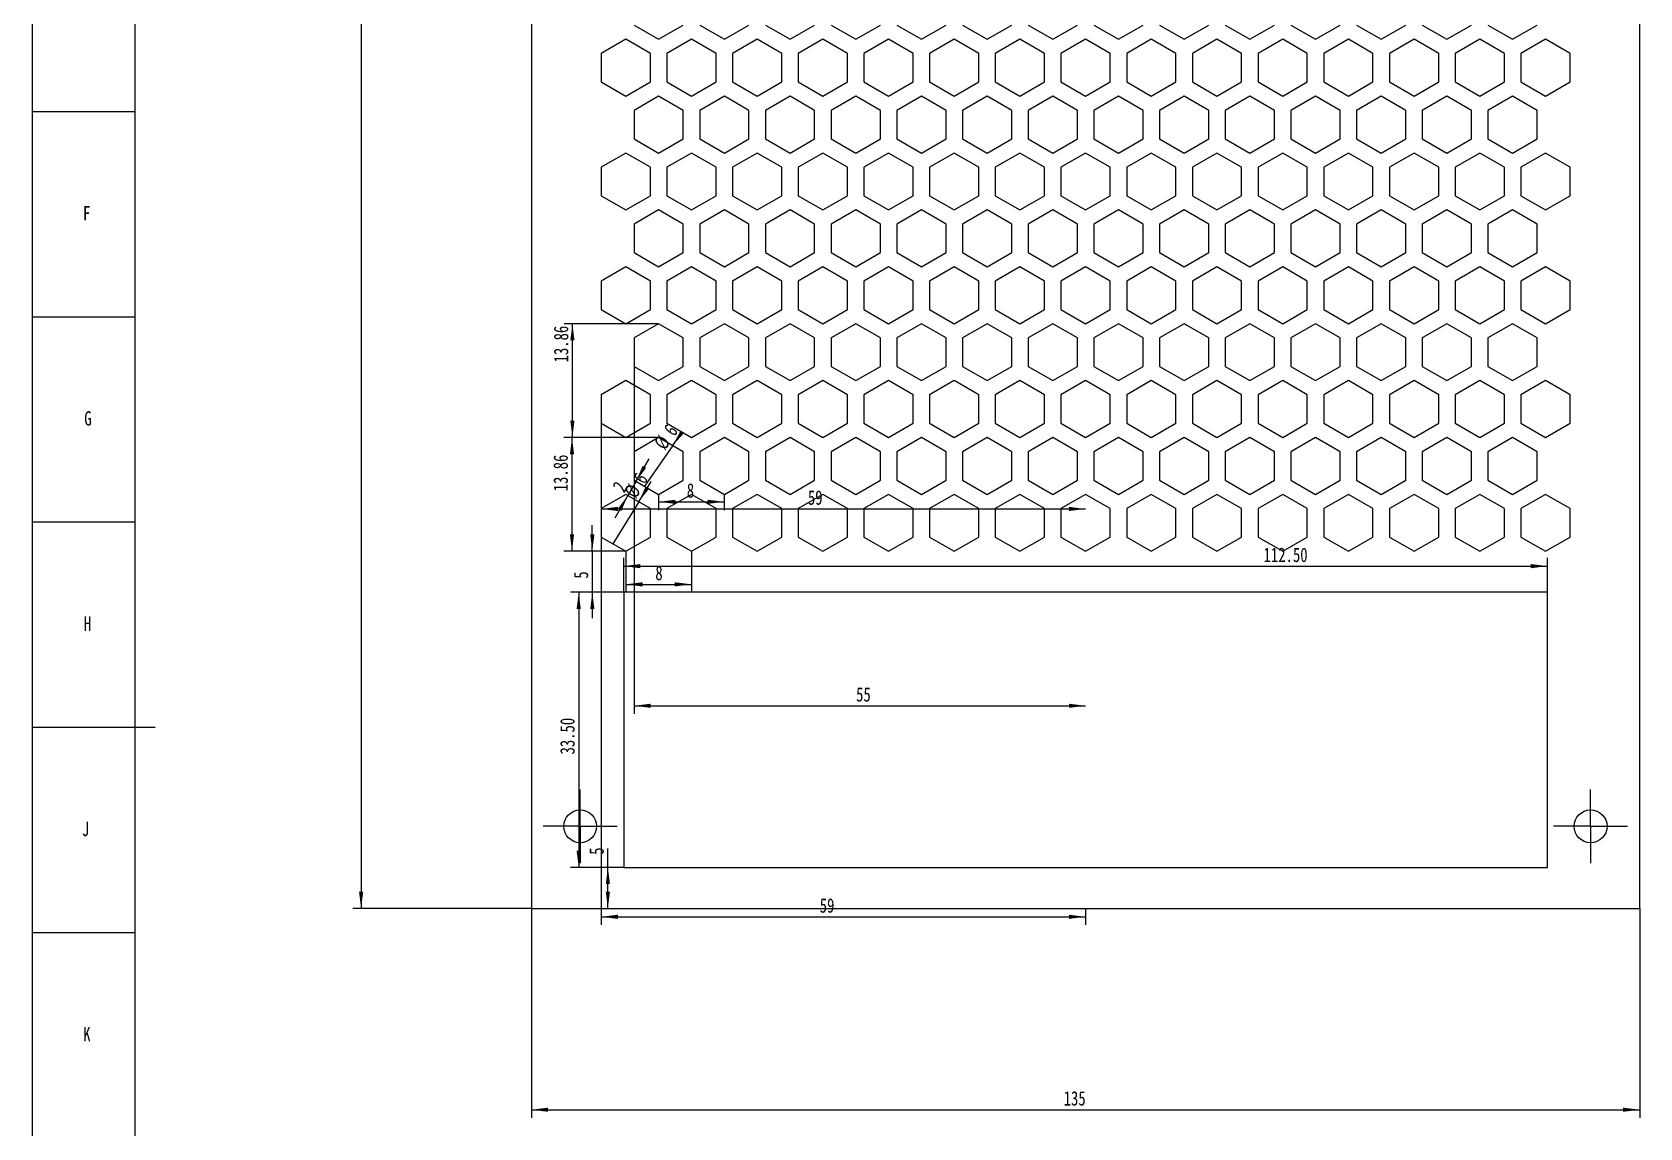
# Model space of a CAD drawing. Header units: millimetres. Extents: x 0 to 594, y 0 to 421.
# Drawn here: x 0 to 195.8, y 161.5 to 294.9 of the extents above; entities that cross this region are included whole.
import ezdxf

# ---------------------------------------------------------------- set-up
doc = ezdxf.new("R2010")
doc.units = ezdxf.units.MM
doc.header["$LTSCALE"] = 0.5
doc.linetypes.add('CENTERX2', pattern=[20.32, 12.7, -2.54, 2.54, -2.54])
for name, color, linetype in [('中心线', 1, 'CENTERX2'), ('尺寸线', 3, 'Continuous'), ('符号', 2, 'Continuous'), ('细实线', 4, 'Continuous')]:
    doc.layers.add(name, color=color, linetype=linetype)
doc.layers.add('粗实线', color=7, linetype='Continuous', lineweight=25)
doc.styles.add('SLDTEXTSTYLE1', font='HYSWLONGFANGSONG.TTF')
doc.dimstyles.new('SLDDIMSTYLE0', dxfattribs={"dimtxt": 1.75, "dimasz": 2.04, "dimexe": 0, "dimexo": 0.0625, "dimgap": 0.4375, "dimtad": 2, "dimrnd": 1e-09, "dimzin": 12, "dimdsep": 46, "dimtxsty": 'SLDTEXTSTYLE1', "dimsah": 1, "dimcen": 0.09, "dimadec": 0, "dimazin": 3, "dimtfac": 1, "dimtofl": 0, "dimtmove": 0, "dimatfit": 3, "dimfxl": 1, "dimfrac": 2, "dimtolj": 1, "dimtzin": 12, "dimarcsym": 0})
doc.dimstyles.new('SLDDIMSTYLE1', dxfattribs={"dimtxt": 1.75, "dimasz": 2.04, "dimexe": 0, "dimexo": 0.0625, "dimgap": 0.4375, "dimtad": 2, "dimrnd": 1e-09, "dimzin": 4, "dimdsep": 46, "dimtxsty": 'SLDTEXTSTYLE1', "dimsah": 1, "dimcen": 0.09, "dimadec": 0, "dimazin": 1, "dimtfac": 1, "dimtofl": 0, "dimtmove": 0, "dimatfit": 3, "dimfxl": 1, "dimfrac": 2, "dimtolj": 1, "dimtzin": 12, "dimarcsym": 0})
doc.dimstyles.new('SLDDIMSTYLE2', dxfattribs={"dimtxt": 1.75, "dimasz": 2.04, "dimexe": 0, "dimexo": 0.0625, "dimgap": 0.4375, "dimtad": 2, "dimrnd": 1e-09, "dimzin": 12, "dimdsep": 46, "dimtxsty": 'SLDTEXTSTYLE1', "dimblk1": 'NONE', "dimsah": 1, "dimcen": 0, "dimadec": 0, "dimazin": 3, "dimtfac": 1, "dimtmove": 0, "dimatfit": 3, "dimldrblk": 'NONE', "dimfxl": 1, "dimfrac": 2, "dimtolj": 1, "dimtzin": 12, "dimarcsym": 0})
doc.dimstyles.new('SLDDIMSTYLE3', dxfattribs={"dimtxt": 1.75, "dimasz": 2.04, "dimexe": 0, "dimexo": 0.0625, "dimgap": 0.4375, "dimtad": 2, "dimrnd": 1e-09, "dimzin": 12, "dimdsep": 46, "dimtxsty": 'SLDTEXTSTYLE1', "dimsah": 1, "dimcen": 0.09, "dimadec": 0, "dimazin": 3, "dimtfac": 1, "dimtmove": 0, "dimatfit": 0, "dimfxl": 1, "dimfrac": 2, "dimtolj": 1, "dimtzin": 12, "dimarcsym": 0})

# ---------------------------------------------------------------- blocks, each defined once
blk = doc.blocks.new('_D')
at = {"layer": '尺寸线'}
for p, q in [((60.8, 188.18), (60.8, 162.66)), ((195.8, 188.18), (195.8, 162.66)), ((60.8, 163.66), (195.8, 163.66))]:
    blk.add_line(p, q, dxfattribs=at)
for points in [[(60.8, 163.66), (62.84, 163.41), (62.84, 163.91)], [(195.8, 163.66), (193.76, 163.91), (193.76, 163.41)]]:
    blk.add_solid(points, dxfattribs=at)
at = {"layer": '尺寸线', "insert": (125.63, 165.92), "char_height": 1.75, "attachment_point": 1, "style": 'SLDTEXTSTYLE1'}
blk.add_mtext('135', dxfattribs=at)
blk = doc.blocks.new('_D_1')
at = {"layer": '尺寸线'}
for p, q in [((60.8, 388.18), (39.06, 388.18)), ((40.06, 388.18), (40.06, 188.18)), ((60.8, 188.18), (39.06, 188.18))]:
    blk.add_line(p, q, dxfattribs=at)
for points in [[(40.06, 388.18), (39.81, 386.14), (40.32, 386.14)], [(40.06, 188.18), (40.32, 190.22), (39.81, 190.22)]]:
    blk.add_solid(points, dxfattribs=at)
at = {"layer": '尺寸线', "insert": (37.81, 297.16), "char_height": 1.75, "attachment_point": 1, "rotation": 90, "style": 'SLDTEXTSTYLE1'}
blk.add_mtext('200', dxfattribs=at)
blk = doc.blocks.new('_D_2')
at = {"layer": '尺寸线'}
for p, q in [((72.05, 226.68), (72.05, 230.87)), ((72.05, 229.87), (184.55, 229.87)), ((184.55, 226.68), (184.55, 230.87))]:
    blk.add_line(p, q, dxfattribs=at)
for points in [[(72.05, 229.87), (74.09, 229.61), (74.09, 230.12)], [(184.55, 229.87), (182.51, 230.12), (182.51, 229.61)]]:
    blk.add_solid(points, dxfattribs=at)
at = {"layer": '尺寸线', "insert": (149.98, 232.12), "char_height": 1.75, "attachment_point": 1, "style": 'SLDTEXTSTYLE1'}
blk.add_mtext('112.50', dxfattribs=at)
blk = doc.blocks.new('_D_3')
at = {"layer": '尺寸线'}
for p, q in [((72.05, 226.68), (65.57, 226.68)), ((66.57, 226.68), (66.57, 193.18)), ((72.05, 193.18), (65.57, 193.18))]:
    blk.add_line(p, q, dxfattribs=at)
for points in [[(66.57, 226.68), (66.31, 224.64), (66.82, 224.64)], [(66.57, 193.18), (66.82, 195.22), (66.31, 195.22)]]:
    blk.add_solid(points, dxfattribs=at)
at = {"layer": '尺寸线', "insert": (64.31, 206.93), "char_height": 1.75, "attachment_point": 1, "rotation": 90, "style": 'SLDTEXTSTYLE1'}
blk.add_mtext('33.50', dxfattribs=at)
blk = doc.blocks.new('_D_4')
at = {"layer": '尺寸线'}
for p, q in [((70.12, 193.18), (70.12, 195.48)), ((72.05, 193.18), (69.12, 193.18)), ((70.12, 188.18), (70.12, 193.18))]:
    blk.add_line(p, q, dxfattribs=at)
for points in [[(70.12, 193.18), (69.86, 191.14), (70.37, 191.14)], [(70.12, 188.18), (70.37, 190.22), (69.86, 190.22)]]:
    blk.add_solid(points, dxfattribs=at)
at = {"layer": '尺寸线', "insert": (67.86, 194.71), "char_height": 1.75, "attachment_point": 1, "rotation": 90, "style": 'SLDTEXTSTYLE1'}
blk.add_mtext('5', dxfattribs=at)
blk = doc.blocks.new('_D_5')
at = {"layer": '尺寸线'}
for q in [(75.38, 240.16), (70.73, 232.59)]:
    blk.add_line((73.87, 237.7), q, dxfattribs=at)
blk.add_solid([(73.87, 237.7), (75.16, 239.31), (74.72, 239.57)], dxfattribs=at)
at = {"layer": '尺寸线', "char_height": 1.75, "attachment_point": 1, "rotation": 58.4342, "style": 'SLDTEXTSTYLE1'}
for s, insert in [('6', (73.1, 240.66)), ('%%c', (72.02, 238.91))]:
    blk.add_mtext(s, dxfattribs=dict(at, insert=insert))
blk = doc.blocks.new('_None')
blk = doc.blocks.new('_D_6')
at = {"layer": '尺寸线'}
blk.add_line((69.3, 236.83), (128.3, 236.83), dxfattribs=at)
for points in [[(69.3, 236.83), (71.34, 236.58), (71.34, 237.09)], [(128.3, 236.83), (126.26, 237.09), (126.26, 236.58)]]:
    blk.add_solid(points, dxfattribs=at)
at = {"layer": '尺寸线', "insert": (94.48, 239.09), "char_height": 1.75, "attachment_point": 1, "style": 'SLDTEXTSTYLE1'}
blk.add_mtext('59', dxfattribs=at)
blk = doc.blocks.new('_D_7')
at = {"layer": '尺寸线'}
for p, q in [((68.22, 231.68), (68.22, 234.86)), ((72.3, 231.68), (67.22, 231.68)), ((68.22, 231.68), (68.22, 226.68)), ((72.05, 226.68), (67.22, 226.68)), ((68.22, 226.68), (68.22, 223.51))]:
    blk.add_line(p, q, dxfattribs=at)
for points in [[(68.22, 231.68), (68.48, 233.72), (67.97, 233.72)], [(68.22, 226.68), (67.97, 224.64), (68.48, 224.64)]]:
    blk.add_solid(points, dxfattribs=at)
at = {"layer": '尺寸线', "insert": (65.97, 228.34), "char_height": 1.75, "attachment_point": 1, "rotation": 90, "style": 'SLDTEXTSTYLE1'}
blk.add_mtext('5', dxfattribs=at)
blk = doc.blocks.new('_D_8')
at = {"layer": '尺寸线'}
for p, q in [((72.3, 231.68), (72.3, 226.65)), ((80.3, 231.68), (80.3, 226.65)), ((72.3, 227.65), (80.3, 227.65))]:
    blk.add_line(p, q, dxfattribs=at)
for points in [[(72.3, 227.65), (74.34, 227.39), (74.34, 227.9)], [(80.3, 227.65), (78.26, 227.9), (78.26, 227.39)]]:
    blk.add_solid(points, dxfattribs=at)
at = {"layer": '尺寸线', "insert": (75.9, 229.9), "char_height": 1.75, "attachment_point": 1, "style": 'SLDTEXTSTYLE1'}
blk.add_mtext('8', dxfattribs=at)
blk = doc.blocks.new('_D_9')
at = {"layer": '尺寸线'}
for p, q in [((69.3, 247.27), (69.3, 186.16)), ((128.3, 188.18), (128.3, 186.16)), ((69.3, 187.16), (128.3, 187.16))]:
    blk.add_line(p, q, dxfattribs=at)
for points in [[(69.3, 187.16), (71.34, 186.9), (71.34, 187.41)], [(128.3, 187.16), (126.26, 187.41), (126.26, 186.9)]]:
    blk.add_solid(points, dxfattribs=at)
at = {"layer": '尺寸线', "insert": (95.92, 189.41), "char_height": 1.75, "attachment_point": 1, "style": 'SLDTEXTSTYLE1'}
blk.add_mtext('59', dxfattribs=at)
blk = doc.blocks.new('_D_10')
at = {"layer": '尺寸线'}
for p, q in [((72.3, 245.54), (64.75, 245.54)), ((65.75, 231.68), (65.75, 245.54)), ((72.3, 231.68), (64.75, 231.68))]:
    blk.add_line(p, q, dxfattribs=at)
for points in [[(65.75, 245.54), (65.49, 243.5), (66, 243.5)], [(65.75, 231.68), (66, 233.72), (65.49, 233.72)]]:
    blk.add_solid(points, dxfattribs=at)
at = {"layer": '尺寸线', "insert": (63.49, 238.98), "char_height": 1.75, "attachment_point": 1, "rotation": 90, "style": 'SLDTEXTSTYLE1'}
blk.add_mtext('13.86', dxfattribs=at)
blk = doc.blocks.new('_D_11')
at = {"layer": '尺寸线'}
for q in [(79.01, 245.97), (74.59, 239.61)]:
    blk.add_line((78.01, 244.54), q, dxfattribs=at)
blk.add_solid([(78.01, 244.54), (79.39, 246.07), (78.97, 246.36)], dxfattribs=at)
at = {"layer": '尺寸线', "char_height": 1.75, "attachment_point": 1, "rotation": 55.207, "style": 'SLDTEXTSTYLE1'}
for s, insert in [('6', (76.79, 246.57)), ('%%c', (75.61, 244.89))]:
    blk.add_mtext(s, dxfattribs=dict(at, insert=insert))
blk = doc.blocks.new('_D_12')
at = {"layer": '尺寸线'}
for p, q in [((73.55, 240.2), (75.14, 242.95)), ((73.55, 240.2), (72.55, 238.47)), ((72.55, 238.47), (70.97, 235.72))]:
    blk.add_line(p, q, dxfattribs=at)
for points in [[(73.55, 240.2), (74.79, 241.84), (74.35, 242.09)], [(72.55, 238.47), (71.31, 236.83), (71.75, 236.57)]]:
    blk.add_solid(points, dxfattribs=at)
at = {"layer": '尺寸线', "insert": (70.59, 239.58), "char_height": 1.75, "attachment_point": 1, "rotation": 60, "style": 'SLDTEXTSTYLE1'}
blk.add_mtext('2', dxfattribs=at)
blk = doc.blocks.new('_D_13')
at = {"layer": '尺寸线'}
for p, q in [((73.3, 254.2), (73.3, 211.86)), ((73.3, 212.86), (128.3, 212.86))]:
    blk.add_line(p, q, dxfattribs=at)
for points in [[(73.3, 212.86), (75.34, 212.61), (75.34, 213.11)], [(128.3, 212.86), (126.26, 213.11), (126.26, 212.61)]]:
    blk.add_solid(points, dxfattribs=at)
at = {"layer": '尺寸线', "insert": (100.35, 215.12), "char_height": 1.75, "attachment_point": 1, "style": 'SLDTEXTSTYLE1'}
blk.add_mtext('55', dxfattribs=at)
blk = doc.blocks.new('_D_14')
at = {"layer": '尺寸线'}
for p, q in [((76.3, 259.39), (64.8, 259.39)), ((65.8, 245.54), (65.8, 259.39)), ((76.3, 245.54), (64.8, 245.54))]:
    blk.add_line(p, q, dxfattribs=at)
for points in [[(65.8, 259.39), (65.54, 257.35), (66.05, 257.35)], [(65.8, 245.54), (66.05, 247.58), (65.54, 247.58)]]:
    blk.add_solid(points, dxfattribs=at)
at = {"layer": '尺寸线', "insert": (63.54, 254.68), "char_height": 1.75, "attachment_point": 1, "rotation": 90, "style": 'SLDTEXTSTYLE1'}
blk.add_mtext('13.86', dxfattribs=at)
blk = doc.blocks.new('_D_15')
at = {"layer": '尺寸线'}
for p, q in [((76.3, 238.61), (76.3, 236.7)), ((76.3, 237.7), (84.3, 237.7)), ((84.3, 238.61), (84.3, 236.7))]:
    blk.add_line(p, q, dxfattribs=at)
for points in [[(76.3, 237.7), (78.34, 237.45), (78.34, 237.95)], [(84.3, 237.7), (82.26, 237.95), (82.26, 237.45)]]:
    blk.add_solid(points, dxfattribs=at)
at = {"layer": '尺寸线', "insert": (79.73, 239.96), "char_height": 1.75, "attachment_point": 1, "style": 'SLDTEXTSTYLE1'}
blk.add_mtext('8', dxfattribs=at)
blk = doc.blocks.new('SW_CENTERMARKSYMBOL_0')
at = {"layer": '中心线', "color": 0}
for p, q in [((0, 2.5), (0, 4.5)), ((0, 0), (0, 2.5)), ((-2.5, 0), (-4.5, 0)), ((0, 0), (-2.5, 0)), ((0, 0), (0, -2.5)), ((0, 0), (2.5, 0)), ((2.5, 0), (4.5, 0)), ((0, -2.5), (0, -4.5))]:
    blk.add_line(p, q, dxfattribs=at)
blk = doc.blocks.new('SW_CENTERMARKSYMBOL_1')
at = {"layer": '中心线', "color": 0}
for p, q in [((0, 2.5), (0, 4.5)), ((0, 0), (0, 2.5)), ((-2.5, 0), (-4.5, 0)), ((0, 0), (-2.5, 0)), ((0, 0), (0, -2.5)), ((0, 0), (2.5, 0)), ((2.5, 0), (4.5, 0)), ((0, -2.5), (0, -4.5))]:
    blk.add_line(p, q, dxfattribs=at)

msp = doc.modelspace()

# ---------------------------------------------------------------- linework, layer by layer
at = {"layer": '粗实线'}
for p, q in [((60.803, 388.182), (60.803, 188.182)), ((195.803, 188.182), (195.803, 388.182)), ((73.303, 295.768), (76.303, 294.036)), ((76.303, 294.036), (79.303, 295.768)), ((81.303, 295.768), (84.303, 294.036)), ((84.303, 294.036), (87.303, 295.768)), ((89.303, 295.768), (92.303, 294.036)), ((92.303, 294.036), (95.303, 295.768)), ((97.303, 295.768), (100.303, 294.036)), ((100.303, 294.036), (103.303, 295.768)), ((105.303, 295.768), (108.303, 294.036)), ((108.303, 294.036), (111.303, 295.768)), ((113.303, 295.768), (116.303, 294.036)), ((116.303, 294.036), (119.303, 295.768)), ((121.303, 295.768), (124.303, 294.036)), ((124.303, 294.036), (127.303, 295.768)), ((129.303, 295.768), (132.303, 294.036)), ((132.303, 294.036), (135.303, 295.768)), ((137.303, 295.768), (140.303, 294.036)), ((140.303, 294.036), (143.303, 295.768)), ((145.303, 295.768), (148.303, 294.036)), ((148.303, 294.036), (151.303, 295.768)), ((153.303, 295.768), (156.303, 294.036)), ((156.303, 294.036), (159.303, 295.768)), ((161.303, 295.768), (164.303, 294.036)), ((164.303, 294.036), (167.303, 295.768)), ((169.303, 295.768), (172.303, 294.036)), ((172.303, 294.036), (175.303, 295.768)), ((177.303, 295.768), (180.303, 294.036)), ((180.303, 294.036), (183.303, 295.768)), ((72.303, 294.036), (69.303, 292.304)), ((75.303, 292.304), (72.303, 294.036)), ((80.303, 294.036), (77.303, 292.304)), ((83.303, 292.304), (80.303, 294.036)), ((88.303, 294.036), (85.303, 292.304)), ((91.303, 292.304), (88.303, 294.036)), ((96.303, 294.036), (93.303, 292.304)), ((99.303, 292.304), (96.303, 294.036)), ((104.303, 294.036), (101.303, 292.304)), ((107.303, 292.304), (104.303, 294.036)), ((112.303, 294.036), (109.303, 292.304)), ((115.303, 292.304), (112.303, 294.036)), ((120.303, 294.036), (117.303, 292.304)), ((123.303, 292.304), (120.303, 294.036)), ((128.303, 294.036), (125.303, 292.304)), ((131.303, 292.304), (128.303, 294.036)), ((136.303, 294.036), (133.303, 292.304)), ((139.303, 292.304), (136.303, 294.036)), ((144.303, 294.036), (141.303, 292.304)), ((147.303, 292.304), (144.303, 294.036)), ((152.303, 294.036), (149.303, 292.304)), ((155.303, 292.304), (152.303, 294.036)), ((160.303, 294.036), (157.303, 292.304)), ((163.303, 292.304), (160.303, 294.036)), ((168.303, 294.036), (165.303, 292.304)), ((171.303, 292.304), (168.303, 294.036)), ((176.303, 294.036), (173.303, 292.304)), ((179.303, 292.304), (176.303, 294.036)), ((184.303, 294.036), (181.303, 292.304)), ((187.303, 292.304), (184.303, 294.036)), ((69.303, 292.304), (69.303, 288.84)), ((75.303, 288.84), (75.303, 292.304)), ((77.303, 292.304), (77.303, 288.84)), ((83.303, 288.84), (83.303, 292.304)), ((85.303, 292.304), (85.303, 288.84)), ((91.303, 288.84), (91.303, 292.304)), ((93.303, 292.304), (93.303, 288.84)), ((99.303, 288.84), (99.303, 292.304)), ((101.303, 292.304), (101.303, 288.84)), ((107.303, 288.84), (107.303, 292.304)), ((109.303, 292.304), (109.303, 288.84)), ((115.303, 288.84), (115.303, 292.304)), ((117.303, 292.304), (117.303, 288.84)), ((123.303, 288.84), (123.303, 292.304)), ((125.303, 292.304), (125.303, 288.84)), ((131.303, 288.84), (131.303, 292.304)), ((133.303, 292.304), (133.303, 288.84)), ((139.303, 288.84), (139.303, 292.304)), ((141.303, 292.304), (141.303, 288.84)), ((147.303, 288.84), (147.303, 292.304)), ((149.303, 292.304), (149.303, 288.84)), ((155.303, 288.84), (155.303, 292.304)), ((157.303, 292.304), (157.303, 288.84)), ((163.303, 288.84), (163.303, 292.304)), ((165.303, 292.304), (165.303, 288.84)), ((171.303, 288.84), (171.303, 292.304)), ((173.303, 292.304), (173.303, 288.84)), ((179.303, 288.84), (179.303, 292.304)), ((181.303, 292.304), (181.303, 288.84)), ((187.303, 288.84), (187.303, 292.304)), ((69.303, 288.84), (72.303, 287.108)), ((72.303, 287.108), (75.303, 288.84)), ((77.303, 288.84), (80.303, 287.108)), ((80.303, 287.108), (83.303, 288.84)), ((85.303, 288.84), (88.303, 287.108)), ((88.303, 287.108), (91.303, 288.84)), ((93.303, 288.84), (96.303, 287.108)), ((96.303, 287.108), (99.303, 288.84)), ((101.303, 288.84), (104.303, 287.108)), ((104.303, 287.108), (107.303, 288.84)), ((109.303, 288.84), (112.303, 287.108)), ((112.303, 287.108), (115.303, 288.84)), ((117.303, 288.84), (120.303, 287.108)), ((120.303, 287.108), (123.303, 288.84)), ((125.303, 288.84), (128.303, 287.108)), ((128.303, 287.108), (131.303, 288.84)), ((133.303, 288.84), (136.303, 287.108)), ((136.303, 287.108), (139.303, 288.84)), ((141.303, 288.84), (144.303, 287.108)), ((144.303, 287.108), (147.303, 288.84)), ((149.303, 288.84), (152.303, 287.108)), ((152.303, 287.108), (155.303, 288.84)), ((157.303, 288.84), (160.303, 287.108)), ((160.303, 287.108), (163.303, 288.84)), ((165.303, 288.84), (168.303, 287.108)), ((168.303, 287.108), (171.303, 288.84)), ((173.303, 288.84), (176.303, 287.108)), ((176.303, 287.108), (179.303, 288.84)), ((181.303, 288.84), (184.303, 287.108)), ((184.303, 287.108), (187.303, 288.84)), ((76.303, 287.108), (73.303, 285.375)), ((79.303, 285.375), (76.303, 287.108)), ((84.303, 287.108), (81.303, 285.375)), ((87.303, 285.375), (84.303, 287.108)), ((92.303, 287.108), (89.303, 285.375)), ((95.303, 285.375), (92.303, 287.108)), ((100.303, 287.108), (97.303, 285.375)), ((103.303, 285.375), (100.303, 287.108)), ((108.303, 287.108), (105.303, 285.375)), ((111.303, 285.375), (108.303, 287.108)), ((116.303, 287.108), (113.303, 285.375)), ((119.303, 285.375), (116.303, 287.108)), ((124.303, 287.108), (121.303, 285.375)), ((127.303, 285.375), (124.303, 287.108)), ((132.303, 287.108), (129.303, 285.375)), ((135.303, 285.375), (132.303, 287.108)), ((140.303, 287.108), (137.303, 285.375)), ((143.303, 285.375), (140.303, 287.108)), ((148.303, 287.108), (145.303, 285.375)), ((151.303, 285.375), (148.303, 287.108)), ((156.303, 287.108), (153.303, 285.375)), ((159.303, 285.375), (156.303, 287.108)), ((164.303, 287.108), (161.303, 285.375)), ((167.303, 285.375), (164.303, 287.108)), ((172.303, 287.108), (169.303, 285.375)), ((175.303, 285.375), (172.303, 287.108)), ((180.303, 287.108), (177.303, 285.375)), ((183.303, 285.375), (180.303, 287.108)), ((73.303, 285.375), (73.303, 281.911)), ((79.303, 281.911), (79.303, 285.375)), ((81.303, 285.375), (81.303, 281.911)), ((87.303, 281.911), (87.303, 285.375)), ((89.303, 285.375), (89.303, 281.911)), ((95.303, 281.911), (95.303, 285.375)), ((97.303, 285.375), (97.303, 281.911)), ((103.303, 281.911), (103.303, 285.375)), ((105.303, 285.375), (105.303, 281.911)), ((111.303, 281.911), (111.303, 285.375)), ((113.303, 285.375), (113.303, 281.911)), ((119.303, 281.911), (119.303, 285.375)), ((121.303, 285.375), (121.303, 281.911)), ((127.303, 281.911), (127.303, 285.375)), ((129.303, 285.375), (129.303, 281.911)), ((135.303, 281.911), (135.303, 285.375)), ((137.303, 285.375), (137.303, 281.911)), ((143.303, 281.911), (143.303, 285.375)), ((145.303, 285.375), (145.303, 281.911)), ((151.303, 281.911), (151.303, 285.375)), ((153.303, 285.375), (153.303, 281.911)), ((159.303, 281.911), (159.303, 285.375)), ((161.303, 285.375), (161.303, 281.911)), ((167.303, 281.911), (167.303, 285.375)), ((169.303, 285.375), (169.303, 281.911)), ((175.303, 281.911), (175.303, 285.375)), ((177.303, 285.375), (177.303, 281.911)), ((183.303, 281.911), (183.303, 285.375)), ((72.303, 280.179), (69.303, 278.447)), ((75.303, 278.447), (72.303, 280.179)), ((73.303, 281.911), (76.303, 280.179)), ((76.303, 280.179), (79.303, 281.911)), ((80.303, 280.179), (77.303, 278.447)), ((83.303, 278.447), (80.303, 280.179)), ((81.303, 281.911), (84.303, 280.179)), ((84.303, 280.179), (87.303, 281.911)), ((88.303, 280.179), (85.303, 278.447)), ((91.303, 278.447), (88.303, 280.179)), ((89.303, 281.911), (92.303, 280.179)), ((92.303, 280.179), (95.303, 281.911)), ((96.303, 280.179), (93.303, 278.447)), ((99.303, 278.447), (96.303, 280.179)), ((97.303, 281.911), (100.303, 280.179)), ((100.303, 280.179), (103.303, 281.911)), ((104.303, 280.179), (101.303, 278.447)), ((107.303, 278.447), (104.303, 280.179)), ((105.303, 281.911), (108.303, 280.179)), ((108.303, 280.179), (111.303, 281.911)), ((112.303, 280.179), (109.303, 278.447)), ((115.303, 278.447), (112.303, 280.179)), ((113.303, 281.911), (116.303, 280.179)), ((116.303, 280.179), (119.303, 281.911)), ((120.303, 280.179), (117.303, 278.447)), ((123.303, 278.447), (120.303, 280.179)), ((121.303, 281.911), (124.303, 280.179)), ((124.303, 280.179), (127.303, 281.911)), ((128.303, 280.179), (125.303, 278.447)), ((131.303, 278.447), (128.303, 280.179)), ((129.303, 281.911), (132.303, 280.179)), ((132.303, 280.179), (135.303, 281.911)), ((136.303, 280.179), (133.303, 278.447)), ((139.303, 278.447), (136.303, 280.179)), ((137.303, 281.911), (140.303, 280.179)), ((140.303, 280.179), (143.303, 281.911)), ((144.303, 280.179), (141.303, 278.447)), ((147.303, 278.447), (144.303, 280.179)), ((145.303, 281.911), (148.303, 280.179)), ((148.303, 280.179), (151.303, 281.911)), ((152.303, 280.179), (149.303, 278.447)), ((155.303, 278.447), (152.303, 280.179)), ((153.303, 281.911), (156.303, 280.179)), ((156.303, 280.179), (159.303, 281.911)), ((160.303, 280.179), (157.303, 278.447)), ((163.303, 278.447), (160.303, 280.179)), ((161.303, 281.911), (164.303, 280.179)), ((164.303, 280.179), (167.303, 281.911)), ((168.303, 280.179), (165.303, 278.447)), ((171.303, 278.447), (168.303, 280.179)), ((169.303, 281.911), (172.303, 280.179)), ((172.303, 280.179), (175.303, 281.911)), ((176.303, 280.179), (173.303, 278.447)), ((179.303, 278.447), (176.303, 280.179)), ((177.303, 281.911), (180.303, 280.179)), ((180.303, 280.179), (183.303, 281.911)), ((184.303, 280.179), (181.303, 278.447)), ((187.303, 278.447), (184.303, 280.179)), ((69.303, 278.447), (69.303, 274.983)), ((75.303, 274.983), (75.303, 278.447)), ((77.303, 278.447), (77.303, 274.983)), ((83.303, 274.983), (83.303, 278.447)), ((85.303, 278.447), (85.303, 274.983)), ((91.303, 274.983), (91.303, 278.447)), ((93.303, 278.447), (93.303, 274.983)), ((99.303, 274.983), (99.303, 278.447)), ((101.303, 278.447), (101.303, 274.983)), ((107.303, 274.983), (107.303, 278.447)), ((109.303, 278.447), (109.303, 274.983)), ((115.303, 274.983), (115.303, 278.447)), ((117.303, 278.447), (117.303, 274.983)), ((123.303, 274.983), (123.303, 278.447)), ((125.303, 278.447), (125.303, 274.983)), ((131.303, 274.983), (131.303, 278.447)), ((133.303, 278.447), (133.303, 274.983)), ((139.303, 274.983), (139.303, 278.447)), ((141.303, 278.447), (141.303, 274.983)), ((147.303, 274.983), (147.303, 278.447)), ((149.303, 278.447), (149.303, 274.983)), ((155.303, 274.983), (155.303, 278.447)), ((157.303, 278.447), (157.303, 274.983)), ((163.303, 274.983), (163.303, 278.447)), ((165.303, 278.447), (165.303, 274.983)), ((171.303, 274.983), (171.303, 278.447)), ((173.303, 278.447), (173.303, 274.983)), ((179.303, 274.983), (179.303, 278.447)), ((181.303, 278.447), (181.303, 274.983)), ((187.303, 274.983), (187.303, 278.447)), ((69.303, 274.983), (72.303, 273.251)), ((72.303, 273.251), (75.303, 274.983)), ((77.303, 274.983), (80.303, 273.251)), ((80.303, 273.251), (83.303, 274.983)), ((85.303, 274.983), (88.303, 273.251)), ((88.303, 273.251), (91.303, 274.983)), ((93.303, 274.983), (96.303, 273.251)), ((96.303, 273.251), (99.303, 274.983)), ((101.303, 274.983), (104.303, 273.251)), ((104.303, 273.251), (107.303, 274.983)), ((109.303, 274.983), (112.303, 273.251)), ((112.303, 273.251), (115.303, 274.983)), ((117.303, 274.983), (120.303, 273.251)), ((120.303, 273.251), (123.303, 274.983)), ((125.303, 274.983), (128.303, 273.251)), ((128.303, 273.251), (131.303, 274.983)), ((133.303, 274.983), (136.303, 273.251)), ((136.303, 273.251), (139.303, 274.983)), ((141.303, 274.983), (144.303, 273.251)), ((144.303, 273.251), (147.303, 274.983)), ((149.303, 274.983), (152.303, 273.251)), ((152.303, 273.251), (155.303, 274.983)), ((157.303, 274.983), (160.303, 273.251)), ((160.303, 273.251), (163.303, 274.983)), ((165.303, 274.983), (168.303, 273.251)), ((168.303, 273.251), (171.303, 274.983)), ((173.303, 274.983), (176.303, 273.251)), ((176.303, 273.251), (179.303, 274.983)), ((181.303, 274.983), (184.303, 273.251)), ((184.303, 273.251), (187.303, 274.983)), ((76.303, 273.251), (73.303, 271.519)), ((79.303, 271.519), (76.303, 273.251)), ((84.303, 273.251), (81.303, 271.519)), ((87.303, 271.519), (84.303, 273.251)), ((92.303, 273.251), (89.303, 271.519)), ((95.303, 271.519), (92.303, 273.251)), ((100.303, 273.251), (97.303, 271.519)), ((103.303, 271.519), (100.303, 273.251)), ((108.303, 273.251), (105.303, 271.519)), ((111.303, 271.519), (108.303, 273.251)), ((116.303, 273.251), (113.303, 271.519)), ((119.303, 271.519), (116.303, 273.251)), ((124.303, 273.251), (121.303, 271.519)), ((127.303, 271.519), (124.303, 273.251)), ((132.303, 273.251), (129.303, 271.519)), ((135.303, 271.519), (132.303, 273.251)), ((140.303, 273.251), (137.303, 271.519)), ((143.303, 271.519), (140.303, 273.251)), ((148.303, 273.251), (145.303, 271.519)), ((151.303, 271.519), (148.303, 273.251)), ((156.303, 273.251), (153.303, 271.519)), ((159.303, 271.519), (156.303, 273.251)), ((164.303, 273.251), (161.303, 271.519)), ((167.303, 271.519), (164.303, 273.251)), ((172.303, 273.251), (169.303, 271.519)), ((175.303, 271.519), (172.303, 273.251)), ((180.303, 273.251), (177.303, 271.519)), ((183.303, 271.519), (180.303, 273.251)), ((73.303, 271.519), (73.303, 268.055)), ((79.303, 268.055), (79.303, 271.519)), ((81.303, 271.519), (81.303, 268.055)), ((87.303, 268.055), (87.303, 271.519)), ((89.303, 271.519), (89.303, 268.055)), ((95.303, 268.055), (95.303, 271.519)), ((97.303, 271.519), (97.303, 268.055)), ((103.303, 268.055), (103.303, 271.519)), ((105.303, 271.519), (105.303, 268.055)), ((111.303, 268.055), (111.303, 271.519)), ((113.303, 271.519), (113.303, 268.055)), ((119.303, 268.055), (119.303, 271.519)), ((121.303, 271.519), (121.303, 268.055)), ((127.303, 268.055), (127.303, 271.519)), ((129.303, 271.519), (129.303, 268.055)), ((135.303, 268.055), (135.303, 271.519)), ((137.303, 271.519), (137.303, 268.055)), ((143.303, 268.055), (143.303, 271.519)), ((145.303, 271.519), (145.303, 268.055)), ((151.303, 268.055), (151.303, 271.519)), ((153.303, 271.519), (153.303, 268.055)), ((159.303, 268.055), (159.303, 271.519)), ((161.303, 271.519), (161.303, 268.055)), ((167.303, 268.055), (167.303, 271.519)), ((169.303, 271.519), (169.303, 268.055)), ((175.303, 268.055), (175.303, 271.519)), ((177.303, 271.519), (177.303, 268.055)), ((183.303, 268.055), (183.303, 271.519)), ((72.303, 266.323), (69.303, 264.591)), ((75.303, 264.591), (72.303, 266.323)), ((73.303, 268.055), (76.303, 266.323)), ((76.303, 266.323), (79.303, 268.055)), ((80.303, 266.323), (77.303, 264.591)), ((83.303, 264.591), (80.303, 266.323)), ((81.303, 268.055), (84.303, 266.323)), ((84.303, 266.323), (87.303, 268.055)), ((88.303, 266.323), (85.303, 264.591)), ((91.303, 264.591), (88.303, 266.323)), ((89.303, 268.055), (92.303, 266.323)), ((92.303, 266.323), (95.303, 268.055)), ((96.303, 266.323), (93.303, 264.591)), ((99.303, 264.591), (96.303, 266.323)), ((97.303, 268.055), (100.303, 266.323)), ((100.303, 266.323), (103.303, 268.055)), ((104.303, 266.323), (101.303, 264.591)), ((107.303, 264.591), (104.303, 266.323)), ((105.303, 268.055), (108.303, 266.323)), ((108.303, 266.323), (111.303, 268.055)), ((112.303, 266.323), (109.303, 264.591)), ((115.303, 264.591), (112.303, 266.323)), ((113.303, 268.055), (116.303, 266.323)), ((116.303, 266.323), (119.303, 268.055)), ((120.303, 266.323), (117.303, 264.591)), ((123.303, 264.591), (120.303, 266.323)), ((121.303, 268.055), (124.303, 266.323)), ((124.303, 266.323), (127.303, 268.055)), ((128.303, 266.323), (125.303, 264.591)), ((131.303, 264.591), (128.303, 266.323)), ((129.303, 268.055), (132.303, 266.323)), ((132.303, 266.323), (135.303, 268.055)), ((136.303, 266.323), (133.303, 264.591)), ((139.303, 264.591), (136.303, 266.323)), ((137.303, 268.055), (140.303, 266.323)), ((140.303, 266.323), (143.303, 268.055)), ((144.303, 266.323), (141.303, 264.591)), ((147.303, 264.591), (144.303, 266.323)), ((145.303, 268.055), (148.303, 266.323)), ((148.303, 266.323), (151.303, 268.055)), ((152.303, 266.323), (149.303, 264.591)), ((155.303, 264.591), (152.303, 266.323)), ((153.303, 268.055), (156.303, 266.323)), ((156.303, 266.323), (159.303, 268.055)), ((160.303, 266.323), (157.303, 264.591)), ((163.303, 264.591), (160.303, 266.323)), ((161.303, 268.055), (164.303, 266.323)), ((164.303, 266.323), (167.303, 268.055)), ((168.303, 266.323), (165.303, 264.591)), ((171.303, 264.591), (168.303, 266.323)), ((169.303, 268.055), (172.303, 266.323)), ((172.303, 266.323), (175.303, 268.055)), ((176.303, 266.323), (173.303, 264.591)), ((179.303, 264.591), (176.303, 266.323)), ((177.303, 268.055), (180.303, 266.323)), ((180.303, 266.323), (183.303, 268.055)), ((184.303, 266.323), (181.303, 264.591)), ((187.303, 264.591), (184.303, 266.323)), ((69.303, 264.591), (69.303, 261.127)), ((75.303, 261.127), (75.303, 264.591)), ((77.303, 264.591), (77.303, 261.127)), ((83.303, 261.127), (83.303, 264.591)), ((85.303, 264.591), (85.303, 261.127)), ((91.303, 261.127), (91.303, 264.591)), ((93.303, 264.591), (93.303, 261.127)), ((99.303, 261.127), (99.303, 264.591)), ((101.303, 264.591), (101.303, 261.127)), ((107.303, 261.127), (107.303, 264.591)), ((109.303, 264.591), (109.303, 261.127)), ((115.303, 261.127), (115.303, 264.591)), ((117.303, 264.591), (117.303, 261.127)), ((123.303, 261.127), (123.303, 264.591)), ((125.303, 264.591), (125.303, 261.127)), ((131.303, 261.127), (131.303, 264.591)), ((133.303, 264.591), (133.303, 261.127)), ((139.303, 261.127), (139.303, 264.591)), ((141.303, 264.591), (141.303, 261.127)), ((147.303, 261.127), (147.303, 264.591)), ((149.303, 264.591), (149.303, 261.127)), ((155.303, 261.127), (155.303, 264.591)), ((157.303, 264.591), (157.303, 261.127)), ((163.303, 261.127), (163.303, 264.591)), ((165.303, 264.591), (165.303, 261.127)), ((171.303, 261.127), (171.303, 264.591)), ((173.303, 264.591), (173.303, 261.127)), ((179.303, 261.127), (179.303, 264.591)), ((181.303, 264.591), (181.303, 261.127)), ((187.303, 261.127), (187.303, 264.591)), ((69.303, 261.127), (72.303, 259.395)), ((72.303, 259.395), (75.303, 261.127)), ((77.303, 261.127), (80.303, 259.395)), ((80.303, 259.395), (83.303, 261.127)), ((85.303, 261.127), (88.303, 259.395)), ((88.303, 259.395), (91.303, 261.127)), ((93.303, 261.127), (96.303, 259.395)), ((96.303, 259.395), (99.303, 261.127)), ((101.303, 261.127), (104.303, 259.395)), ((104.303, 259.395), (107.303, 261.127)), ((109.303, 261.127), (112.303, 259.395)), ((112.303, 259.395), (115.303, 261.127)), ((117.303, 261.127), (120.303, 259.395)), ((120.303, 259.395), (123.303, 261.127)), ((125.303, 261.127), (128.303, 259.395)), ((128.303, 259.395), (131.303, 261.127)), ((133.303, 261.127), (136.303, 259.395)), ((136.303, 259.395), (139.303, 261.127)), ((141.303, 261.127), (144.303, 259.395)), ((144.303, 259.395), (147.303, 261.127)), ((149.303, 261.127), (152.303, 259.395)), ((152.303, 259.395), (155.303, 261.127)), ((157.303, 261.127), (160.303, 259.395)), ((160.303, 259.395), (163.303, 261.127)), ((165.303, 261.127), (168.303, 259.395)), ((168.303, 259.395), (171.303, 261.127)), ((173.303, 261.127), (176.303, 259.395)), ((176.303, 259.395), (179.303, 261.127)), ((181.303, 261.127), (184.303, 259.395)), ((184.303, 259.395), (187.303, 261.127)), ((76.303, 259.395), (73.303, 257.663)), ((79.303, 257.663), (76.303, 259.395)), ((84.303, 259.395), (81.303, 257.663)), ((87.303, 257.663), (84.303, 259.395)), ((92.303, 259.395), (89.303, 257.663)), ((95.303, 257.663), (92.303, 259.395)), ((100.303, 259.395), (97.303, 257.663)), ((103.303, 257.663), (100.303, 259.395)), ((108.303, 259.395), (105.303, 257.663)), ((111.303, 257.663), (108.303, 259.395)), ((116.303, 259.395), (113.303, 257.663)), ((119.303, 257.663), (116.303, 259.395)), ((124.303, 259.395), (121.303, 257.663)), ((127.303, 257.663), (124.303, 259.395)), ((132.303, 259.395), (129.303, 257.663)), ((135.303, 257.663), (132.303, 259.395)), ((140.303, 259.395), (137.303, 257.663)), ((143.303, 257.663), (140.303, 259.395)), ((148.303, 259.395), (145.303, 257.663)), ((151.303, 257.663), (148.303, 259.395)), ((156.303, 259.395), (153.303, 257.663)), ((159.303, 257.663), (156.303, 259.395)), ((164.303, 259.395), (161.303, 257.663)), ((167.303, 257.663), (164.303, 259.395)), ((172.303, 259.395), (169.303, 257.663)), ((175.303, 257.663), (172.303, 259.395)), ((180.303, 259.395), (177.303, 257.663)), ((183.303, 257.663), (180.303, 259.395)), ((73.303, 257.663), (73.303, 254.199)), ((79.303, 254.199), (79.303, 257.663)), ((81.303, 257.663), (81.303, 254.199)), ((87.303, 254.199), (87.303, 257.663)), ((89.303, 257.663), (89.303, 254.199)), ((95.303, 254.199), (95.303, 257.663)), ((97.303, 257.663), (97.303, 254.199)), ((103.303, 254.199), (103.303, 257.663)), ((105.303, 257.663), (105.303, 254.199)), ((111.303, 254.199), (111.303, 257.663)), ((113.303, 257.663), (113.303, 254.199)), ((119.303, 254.199), (119.303, 257.663)), ((121.303, 257.663), (121.303, 254.199)), ((127.303, 254.199), (127.303, 257.663)), ((129.303, 257.663), (129.303, 254.199)), ((135.303, 254.199), (135.303, 257.663)), ((137.303, 257.663), (137.303, 254.199)), ((143.303, 254.199), (143.303, 257.663)), ((145.303, 257.663), (145.303, 254.199)), ((151.303, 254.199), (151.303, 257.663)), ((153.303, 257.663), (153.303, 254.199)), ((159.303, 254.199), (159.303, 257.663)), ((161.303, 257.663), (161.303, 254.199)), ((167.303, 254.199), (167.303, 257.663)), ((169.303, 257.663), (169.303, 254.199)), ((175.303, 254.199), (175.303, 257.663)), ((177.303, 257.663), (177.303, 254.199)), ((183.303, 254.199), (183.303, 257.663)), ((73.303, 254.199), (76.303, 252.467)), ((76.303, 252.467), (79.303, 254.199)), ((81.303, 254.199), (84.303, 252.467)), ((84.303, 252.467), (87.303, 254.199)), ((89.303, 254.199), (92.303, 252.467)), ((92.303, 252.467), (95.303, 254.199)), ((97.303, 254.199), (100.303, 252.467)), ((100.303, 252.467), (103.303, 254.199)), ((105.303, 254.199), (108.303, 252.467)), ((108.303, 252.467), (111.303, 254.199)), ((113.303, 254.199), (116.303, 252.467)), ((116.303, 252.467), (119.303, 254.199)), ((121.303, 254.199), (124.303, 252.467)), ((124.303, 252.467), (127.303, 254.199)), ((129.303, 254.199), (132.303, 252.467)), ((132.303, 252.467), (135.303, 254.199)), ((137.303, 254.199), (140.303, 252.467)), ((140.303, 252.467), (143.303, 254.199)), ((145.303, 254.199), (148.303, 252.467)), ((148.303, 252.467), (151.303, 254.199)), ((153.303, 254.199), (156.303, 252.467)), ((156.303, 252.467), (159.303, 254.199)), ((161.303, 254.199), (164.303, 252.467)), ((164.303, 252.467), (167.303, 254.199)), ((169.303, 254.199), (172.303, 252.467)), ((172.303, 252.467), (175.303, 254.199)), ((177.303, 254.199), (180.303, 252.467)), ((180.303, 252.467), (183.303, 254.199)), ((72.303, 252.467), (69.303, 250.734)), ((69.303, 250.734), (69.303, 247.27)), ((75.303, 250.734), (72.303, 252.467)), ((75.303, 247.27), (75.303, 250.734)), ((80.303, 252.467), (77.303, 250.734)), ((77.303, 250.734), (77.303, 247.27)), ((83.303, 250.734), (80.303, 252.467)), ((83.303, 247.27), (83.303, 250.734)), ((88.303, 252.467), (85.303, 250.734)), ((85.303, 250.734), (85.303, 247.27)), ((91.303, 250.734), (88.303, 252.467)), ((91.303, 247.27), (91.303, 250.734)), ((96.303, 252.467), (93.303, 250.734)), ((93.303, 250.734), (93.303, 247.27)), ((99.303, 250.734), (96.303, 252.467)), ((99.303, 247.27), (99.303, 250.734)), ((104.303, 252.467), (101.303, 250.734)), ((101.303, 250.734), (101.303, 247.27)), ((107.303, 250.734), (104.303, 252.467)), ((107.303, 247.27), (107.303, 250.734)), ((112.303, 252.467), (109.303, 250.734)), ((109.303, 250.734), (109.303, 247.27)), ((115.303, 250.734), (112.303, 252.467)), ((115.303, 247.27), (115.303, 250.734)), ((120.303, 252.467), (117.303, 250.734)), ((117.303, 250.734), (117.303, 247.27)), ((123.303, 250.734), (120.303, 252.467)), ((123.303, 247.27), (123.303, 250.734)), ((128.303, 252.467), (125.303, 250.734)), ((125.303, 250.734), (125.303, 247.27)), ((131.303, 250.734), (128.303, 252.467)), ((131.303, 247.27), (131.303, 250.734)), ((136.303, 252.467), (133.303, 250.734)), ((133.303, 250.734), (133.303, 247.27)), ((139.303, 250.734), (136.303, 252.467)), ((139.303, 247.27), (139.303, 250.734)), ((144.303, 252.467), (141.303, 250.734)), ((141.303, 250.734), (141.303, 247.27)), ((147.303, 250.734), (144.303, 252.467)), ((147.303, 247.27), (147.303, 250.734)), ((152.303, 252.467), (149.303, 250.734)), ((149.303, 250.734), (149.303, 247.27)), ((155.303, 250.734), (152.303, 252.467)), ((155.303, 247.27), (155.303, 250.734)), ((160.303, 252.467), (157.303, 250.734)), ((157.303, 250.734), (157.303, 247.27)), ((163.303, 250.734), (160.303, 252.467)), ((163.303, 247.27), (163.303, 250.734)), ((168.303, 252.467), (165.303, 250.734)), ((165.303, 250.734), (165.303, 247.27)), ((171.303, 250.734), (168.303, 252.467)), ((171.303, 247.27), (171.303, 250.734)), ((176.303, 252.467), (173.303, 250.734)), ((173.303, 250.734), (173.303, 247.27)), ((179.303, 250.734), (176.303, 252.467)), ((179.303, 247.27), (179.303, 250.734)), ((184.303, 252.467), (181.303, 250.734)), ((181.303, 250.734), (181.303, 247.27)), ((187.303, 250.734), (184.303, 252.467)), ((187.303, 247.27), (187.303, 250.734)), ((69.303, 247.27), (72.303, 245.538)), ((72.303, 245.538), (75.303, 247.27)), ((77.303, 247.27), (80.303, 245.538)), ((80.303, 245.538), (83.303, 247.27)), ((85.303, 247.27), (88.303, 245.538)), ((88.303, 245.538), (91.303, 247.27)), ((93.303, 247.27), (96.303, 245.538)), ((96.303, 245.538), (99.303, 247.27)), ((101.303, 247.27), (104.303, 245.538)), ((104.303, 245.538), (107.303, 247.27)), ((109.303, 247.27), (112.303, 245.538)), ((112.303, 245.538), (115.303, 247.27)), ((117.303, 247.27), (120.303, 245.538)), ((120.303, 245.538), (123.303, 247.27)), ((125.303, 247.27), (128.303, 245.538)), ((128.303, 245.538), (131.303, 247.27)), ((133.303, 247.27), (136.303, 245.538)), ((136.303, 245.538), (139.303, 247.27)), ((141.303, 247.27), (144.303, 245.538)), ((144.303, 245.538), (147.303, 247.27)), ((149.303, 247.27), (152.303, 245.538)), ((152.303, 245.538), (155.303, 247.27)), ((157.303, 247.27), (160.303, 245.538)), ((160.303, 245.538), (163.303, 247.27)), ((165.303, 247.27), (168.303, 245.538)), ((168.303, 245.538), (171.303, 247.27)), ((173.303, 247.27), (176.303, 245.538)), ((176.303, 245.538), (179.303, 247.27)), ((181.303, 247.27), (184.303, 245.538)), ((184.303, 245.538), (187.303, 247.27)), ((76.303, 245.538), (73.303, 243.806)), ((79.303, 243.806), (76.303, 245.538)), ((84.303, 245.538), (81.303, 243.806)), ((87.303, 243.806), (84.303, 245.538)), ((92.303, 245.538), (89.303, 243.806)), ((95.303, 243.806), (92.303, 245.538)), ((100.303, 245.538), (97.303, 243.806)), ((103.303, 243.806), (100.303, 245.538)), ((108.303, 245.538), (105.303, 243.806)), ((111.303, 243.806), (108.303, 245.538)), ((116.303, 245.538), (113.303, 243.806)), ((119.303, 243.806), (116.303, 245.538)), ((124.303, 245.538), (121.303, 243.806)), ((127.303, 243.806), (124.303, 245.538)), ((132.303, 245.538), (129.303, 243.806)), ((135.303, 243.806), (132.303, 245.538)), ((140.303, 245.538), (137.303, 243.806)), ((143.303, 243.806), (140.303, 245.538)), ((148.303, 245.538), (145.303, 243.806)), ((151.303, 243.806), (148.303, 245.538)), ((156.303, 245.538), (153.303, 243.806)), ((159.303, 243.806), (156.303, 245.538)), ((164.303, 245.538), (161.303, 243.806)), ((167.303, 243.806), (164.303, 245.538)), ((172.303, 245.538), (169.303, 243.806)), ((175.303, 243.806), (172.303, 245.538)), ((180.303, 245.538), (177.303, 243.806)), ((183.303, 243.806), (180.303, 245.538)), ((73.303, 243.806), (73.303, 240.342)), ((79.303, 240.342), (79.303, 243.806)), ((81.303, 243.806), (81.303, 240.342)), ((87.303, 240.342), (87.303, 243.806)), ((89.303, 243.806), (89.303, 240.342)), ((95.303, 240.342), (95.303, 243.806)), ((97.303, 243.806), (97.303, 240.342)), ((103.303, 240.342), (103.303, 243.806)), ((105.303, 243.806), (105.303, 240.342)), ((111.303, 240.342), (111.303, 243.806)), ((113.303, 243.806), (113.303, 240.342)), ((119.303, 240.342), (119.303, 243.806)), ((121.303, 243.806), (121.303, 240.342)), ((127.303, 240.342), (127.303, 243.806)), ((129.303, 243.806), (129.303, 240.342)), ((135.303, 240.342), (135.303, 243.806)), ((137.303, 243.806), (137.303, 240.342)), ((143.303, 240.342), (143.303, 243.806)), ((145.303, 243.806), (145.303, 240.342)), ((151.303, 240.342), (151.303, 243.806)), ((153.303, 243.806), (153.303, 240.342)), ((159.303, 240.342), (159.303, 243.806)), ((161.303, 243.806), (161.303, 240.342)), ((167.303, 240.342), (167.303, 243.806)), ((169.303, 243.806), (169.303, 240.342)), ((175.303, 240.342), (175.303, 243.806)), ((177.303, 243.806), (177.303, 240.342)), ((183.303, 240.342), (183.303, 243.806)), ((73.303, 240.342), (76.303, 238.61)), ((76.303, 238.61), (79.303, 240.342)), ((81.303, 240.342), (84.303, 238.61)), ((84.303, 238.61), (87.303, 240.342)), ((89.303, 240.342), (92.303, 238.61)), ((92.303, 238.61), (95.303, 240.342)), ((97.303, 240.342), (100.303, 238.61)), ((100.303, 238.61), (103.303, 240.342)), ((105.303, 240.342), (108.303, 238.61)), ((108.303, 238.61), (111.303, 240.342)), ((113.303, 240.342), (116.303, 238.61)), ((116.303, 238.61), (119.303, 240.342)), ((121.303, 240.342), (124.303, 238.61)), ((124.303, 238.61), (127.303, 240.342)), ((129.303, 240.342), (132.303, 238.61)), ((132.303, 238.61), (135.303, 240.342)), ((137.303, 240.342), (140.303, 238.61)), ((140.303, 238.61), (143.303, 240.342)), ((145.303, 240.342), (148.303, 238.61)), ((148.303, 238.61), (151.303, 240.342)), ((153.303, 240.342), (156.303, 238.61)), ((156.303, 238.61), (159.303, 240.342)), ((161.303, 240.342), (164.303, 238.61)), ((164.303, 238.61), (167.303, 240.342)), ((169.303, 240.342), (172.303, 238.61)), ((172.303, 238.61), (175.303, 240.342)), ((177.303, 240.342), (180.303, 238.61)), ((180.303, 238.61), (183.303, 240.342)), ((72.303, 238.61), (69.303, 236.878)), ((75.303, 236.878), (72.303, 238.61)), ((80.303, 238.61), (77.303, 236.878)), ((83.303, 236.878), (80.303, 238.61)), ((88.303, 238.61), (85.303, 236.878)), ((91.303, 236.878), (88.303, 238.61)), ((96.303, 238.61), (93.303, 236.878)), ((99.303, 236.878), (96.303, 238.61)), ((104.303, 238.61), (101.303, 236.878)), ((107.303, 236.878), (104.303, 238.61)), ((112.303, 238.61), (109.303, 236.878)), ((115.303, 236.878), (112.303, 238.61)), ((120.303, 238.61), (117.303, 236.878)), ((123.303, 236.878), (120.303, 238.61)), ((128.303, 238.61), (125.303, 236.878)), ((131.303, 236.878), (128.303, 238.61)), ((136.303, 238.61), (133.303, 236.878)), ((139.303, 236.878), (136.303, 238.61)), ((144.303, 238.61), (141.303, 236.878)), ((147.303, 236.878), (144.303, 238.61)), ((152.303, 238.61), (149.303, 236.878)), ((155.303, 236.878), (152.303, 238.61)), ((160.303, 238.61), (157.303, 236.878)), ((163.303, 236.878), (160.303, 238.61)), ((168.303, 238.61), (165.303, 236.878)), ((171.303, 236.878), (168.303, 238.61)), ((176.303, 238.61), (173.303, 236.878)), ((179.303, 236.878), (176.303, 238.61)), ((184.303, 238.61), (181.303, 236.878)), ((187.303, 236.878), (184.303, 238.61)), ((69.303, 236.878), (69.303, 233.414)), ((75.303, 233.414), (75.303, 236.878)), ((77.303, 236.878), (77.303, 233.414)), ((83.303, 233.414), (83.303, 236.878)), ((85.303, 236.878), (85.303, 233.414)), ((91.303, 233.414), (91.303, 236.878)), ((93.303, 236.878), (93.303, 233.414)), ((99.303, 233.414), (99.303, 236.878)), ((101.303, 236.878), (101.303, 233.414)), ((107.303, 233.414), (107.303, 236.878)), ((109.303, 236.878), (109.303, 233.414)), ((115.303, 233.414), (115.303, 236.878)), ((117.303, 236.878), (117.303, 233.414)), ((123.303, 233.414), (123.303, 236.878)), ((125.303, 236.878), (125.303, 233.414)), ((131.303, 233.414), (131.303, 236.878)), ((133.303, 236.878), (133.303, 233.414)), ((139.303, 233.414), (139.303, 236.878)), ((141.303, 236.878), (141.303, 233.414)), ((147.303, 233.414), (147.303, 236.878)), ((149.303, 236.878), (149.303, 233.414)), ((155.303, 233.414), (155.303, 236.878)), ((157.303, 236.878), (157.303, 233.414)), ((163.303, 233.414), (163.303, 236.878)), ((165.303, 236.878), (165.303, 233.414)), ((171.303, 233.414), (171.303, 236.878)), ((173.303, 236.878), (173.303, 233.414)), ((179.303, 233.414), (179.303, 236.878)), ((181.303, 236.878), (181.303, 233.414)), ((187.303, 233.414), (187.303, 236.878)), ((69.303, 233.414), (72.303, 231.682)), ((72.303, 231.682), (75.303, 233.414)), ((77.303, 233.414), (80.303, 231.682)), ((80.303, 231.682), (83.303, 233.414)), ((85.303, 233.414), (88.303, 231.682)), ((88.303, 231.682), (91.303, 233.414)), ((93.303, 233.414), (96.303, 231.682)), ((96.303, 231.682), (99.303, 233.414)), ((101.303, 233.414), (104.303, 231.682)), ((104.303, 231.682), (107.303, 233.414)), ((109.303, 233.414), (112.303, 231.682)), ((112.303, 231.682), (115.303, 233.414)), ((117.303, 233.414), (120.303, 231.682)), ((120.303, 231.682), (123.303, 233.414)), ((125.303, 233.414), (128.303, 231.682)), ((128.303, 231.682), (131.303, 233.414)), ((133.303, 233.414), (136.303, 231.682)), ((136.303, 231.682), (139.303, 233.414)), ((141.303, 233.414), (144.303, 231.682)), ((144.303, 231.682), (147.303, 233.414)), ((149.303, 233.414), (152.303, 231.682)), ((152.303, 231.682), (155.303, 233.414)), ((157.303, 233.414), (160.303, 231.682)), ((160.303, 231.682), (163.303, 233.414)), ((165.303, 233.414), (168.303, 231.682)), ((168.303, 231.682), (171.303, 233.414)), ((173.303, 233.414), (176.303, 231.682)), ((176.303, 231.682), (179.303, 233.414)), ((181.303, 233.414), (184.303, 231.682)), ((184.303, 231.682), (187.303, 233.414)), ((184.553, 226.682), (72.053, 226.682)), ((72.053, 226.682), (72.053, 193.182)), ((184.553, 193.182), (184.553, 226.682)), ((72.053, 193.182), (184.553, 193.182)), ((60.803, 188.182), (195.803, 188.182))]:
    msp.add_line(p, q, dxfattribs=at)
for centre in [(66.746, 198.182), (189.803, 198.182)]:
    msp.add_circle(centre, 2, dxfattribs=at)
at = {"layer": '细实线'}
for p, q in [((0, 420.5), (0, 0)), ((12.5, 415.525), (12.5, 5)), ((0, 285.25), (12.5, 285.25)), ((0, 260.25), (12.5, 260.25)), ((0, 235.25), (12.5, 235.25)), ((0, 210.25), (15, 210.25)), ((0, 185.25), (12.5, 185.25))]:
    msp.add_line(p, q, dxfattribs=at)

# ---------------------------------------------------------------- block references
at = {"layer": '中心线'}
for name, p in [('SW_CENTERMARKSYMBOL_0', (66.746, 198.182)), ('SW_CENTERMARKSYMBOL_1', (189.803, 198.182))]:
    msp.add_blockref(name, p, dxfattribs=at)

# ---------------------------------------------------------------- texts
at = {"layer": '符号', "char_height": 1.75, "attachment_point": 2, "style": 'SLDTEXTSTYLE1'}
for s, insert in [('F', (6.639, 273.733)), ('G', (6.797, 248.733)), ('H', (6.742, 223.733)), ('J', (6.508, 198.733)), ('K', (6.66, 173.733))]:
    msp.add_mtext(s, dxfattribs=dict(at, insert=insert))

# ---------------------------------------------------------------- dimensions: what is measured, and where the dimension line sits
at = {"layer": '尺寸线'}
for base, p1, p2, angle, dimstyle, picture, middle in [((38.979, 188.182), (60.803, 388.182), (60.803, 188.182), 90, 'SLDDIMSTYLE0', '_D_1', (38.979, 298.309)), ((64.713, 259.395), (76.303, 245.538), (76.303, 259.395), 90, 'SLDDIMSTYLE0', '_D_14', (64.713, 256.597)), ((64.666, 245.538), (72.303, 231.682), (72.303, 245.538), 90, 'SLDDIMSTYLE0', '_D_10', (64.666, 240.901)), ((71.615, 239.007), (73.303, 240.342), (72.303, 238.61), 60, 'SLDDIMSTYLE3', '_D_12', (71.797, 239.321)), ((67.139, 226.682), (72.303, 231.682), (72.053, 226.682), 90, 'SLDDIMSTYLE3', '_D_7', (67.139, 228.726)), ((65.486, 193.182), (72.053, 226.682), (72.053, 193.182), 90, 'SLDDIMSTYLE1', '_D_3', (65.486, 208.851)), ((69.034, 193.182), (60.803, 188.182), (72.053, 193.182), 90, 'SLDDIMSTYLE0', '_D_4', (69.034, 195.095))]:
    dim = msp.add_linear_dim(base=base, p1=p1, p2=p2, angle=angle, dimstyle=dimstyle, dxfattribs=at)
    dim.commit()
    dim.dimension.update_dxf_attribs({"geometry": picture, "text_midpoint": middle, "dimtype": 160})
for base, p1, p2, dimstyle, picture, middle in [((128.303, 213.942), (73.303, 254.199), (128.303, 188.182), 'SLDDIMSTYLE0', '_D_13', (101.123, 213.942)), ((128.303, 188.239), (69.303, 247.27), (128.303, 188.182), 'SLDDIMSTYLE0', '_D_9', (96.688, 188.239)), ((128.303, 237.917), (69.303, 236.878), (128.303, 188.182), 'SLDDIMSTYLE0', '_D_6', (95.252, 237.917)), ((84.303, 238.782), (76.303, 238.61), (84.303, 238.61), 'SLDDIMSTYLE3', '_D_15', (80.113, 238.782)), ((184.553, 230.951), (72.053, 226.682), (184.553, 226.682), 'SLDDIMSTYLE1', '_D_2', (152.282, 230.951)), ((80.303, 228.731), (72.303, 231.682), (80.303, 231.682), 'SLDDIMSTYLE3', '_D_8', (76.282, 228.731)), ((195.803, 164.742), (60.803, 188.182), (195.803, 188.182), 'SLDDIMSTYLE0', '_D', (126.78, 164.742))]:
    dim = msp.add_linear_dim(base=base, p1=p1, p2=p2, dimstyle=dimstyle, dxfattribs=at)
    dim.commit()
    dim.dimension.update_dxf_attribs({"geometry": picture, "text_midpoint": middle, "dimtype": 160})
for p1, p2, picture, middle in [((74.591, 239.611), (78.015, 244.538), '_D_11', (78.332, 244.995)), ((70.732, 232.59), (73.873, 237.702), '_D_5', (74.737, 239.108))]:
    dim = msp.add_diameter_dim_2p(p1=p1, p2=p2, dimstyle='SLDDIMSTYLE2', dxfattribs=at)
    dim.commit()
    dim.dimension.update_dxf_attribs({"geometry": picture, "text_midpoint": middle, "dimtype": 163})

doc.saveas('drawing.dxf')
